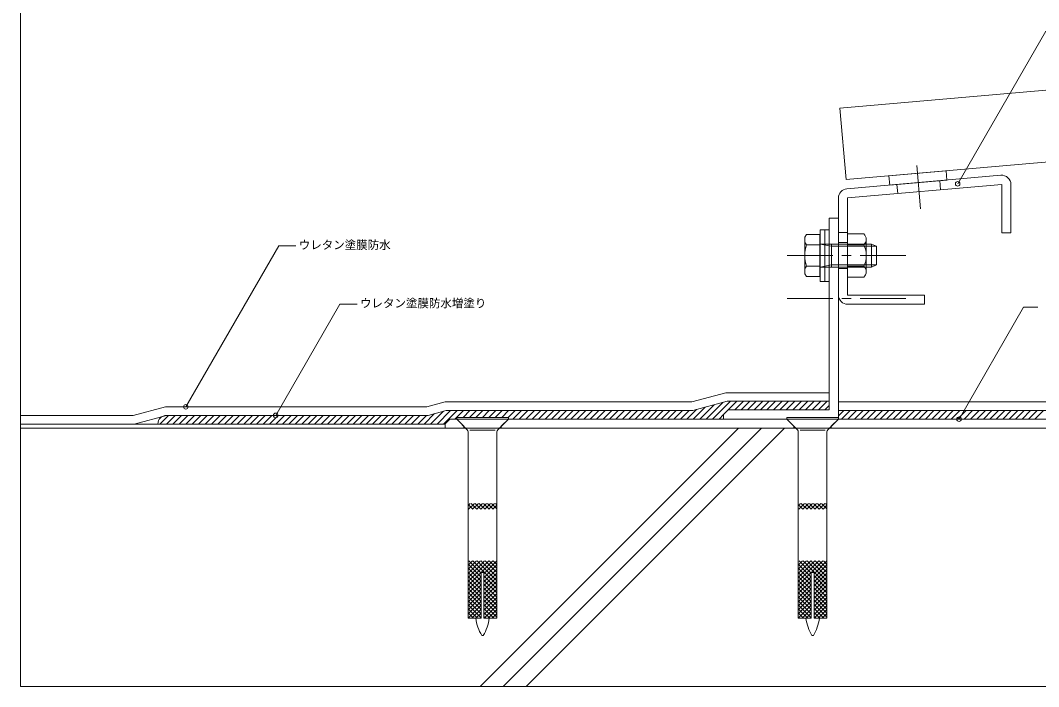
# Model space of a CAD drawing. Units: millimetres, scale not verified. Extents: x -276 to 276, y -191 to 191.
# Drawn here: x -276 to 78.7, y -191 to 41.1 of the extents above; entities that cross this region are included whole.
import ezdxf
from ezdxf.enums import TextEntityAlignment as Align

# ---------------------------------------------------------------- set-up
doc = ezdxf.new("R2010")
doc.units = ezdxf.units.MM
doc.header["$LTSCALE"] = 0.5
doc.linetypes.add('USER1', pattern=[19.05, 12.7, -6.35])
doc.linetypes.add('USER2', pattern=[50.8, 31.75, -6.35, 6.35, -6.35])
for name, color, linetype, lineweight in [('0-0_0', 7, 'Continuous', 18), ('0-1_WAKU', 7, 'Continuous', 18), ('0-3_KUTAI', 3, 'Continuous', 18), ('0-4_BOUSUI', 1, 'Continuous', 18), ('0-5_MOJI', 7, 'Continuous', 18), ('0-6_HATCH', 9, 'Continuous', 18), ('0-8_KANAMONO_SCREW', 4, 'Continuous', 18), ('0-9_kanamono2', 3, 'Continuous', 18), ('0-A_pv', 4, 'Continuous', 18), ('0-B_A060MIE', 8, 'Continuous', 18), ('0-C_ソーラーステイベース', 3, 'Continuous', 18), ('0-D_パネル', 6, 'Continuous', 18)]:
    doc.layers.add(name, color=color, linetype=linetype, lineweight=lineweight)
doc.styles.add('ＭＳ ゴシック', font='')
doc.styles.get('ＭＳ ゴシック').set_extended_font_data('MS Gothic')

msp = doc.modelspace()

# ---------------------------------------------------------------- linework, layer by layer
at = {"layer": '0-0_0', "linetype": 'USER2'}
msp.add_line((37.6166, -24.5315), (36.2918, -9.3894), dxfattribs=at)
at = {"layer": '0-1_WAKU'}
msp.add_lwpolyline([(-276, -191), (276, -191), (276, 191), (-276, 191)], close=True, dxfattribs=at)
at = {"layer": '0-3_KUTAI'}
msp.add_line((-276, -101), (276, -101), dxfattribs=at)
at = {"layer": '0-4_BOUSUI'}
msp.add_line((-276, -99.502), (-128, -99.502), dxfattribs=at)
for points in [[(5.8, -88.6), (-30.1899, -88.6), (-42.1325, -91.8), (-128.0376, -91.8), (-134.3894, -93.502), (-225.4969, -93.502), (-236.6931, -96.502), (-276, -96.502)], [(5.8, -91.6), (-29.795, -91.6), (-41.7375, -94.8), (-127.6426, -94.8), (-133.9945, -96.502), (-225.102, -96.502), (-236.2981, -99.502), (-276, -99.502)], [(5.8, -91.6), (-29.795, -91.6), (-41.7375, -94.8), (-127.6426, -94.8), (-133.9945, -96.502), (-225.102, -96.502)], [(276, -96.502), (236.6931, -96.502), (225.4969, -93.502), (134.3894, -93.502), (128.0376, -91.8), (9, -91.8)], [(9, -94.8), (127.6426, -94.8), (133.9945, -96.502), (225.102, -96.502)]]:
    msp.add_lwpolyline(points, dxfattribs=at)
msp.add_arc((-225.102, -99.502), 3, 90, 180, dxfattribs=at)
at = {"layer": '0-5_MOJI'}
for p, q in [((50.527, -15.8107), (81.1962, 37.3099)), ((-218.3595, -93.502), (-186.0054, -37.463)), ((-180.0054, -37.463), (-186.0054, -37.463)), ((-187.0373, -96.502), (-164.6832, -57.7835)), ((-158.6832, -57.7835), (-164.6832, -57.7835)), ((50.9871, -97.8), (73.4802, -58.8408)), ((73.4802, -58.8408), (78.4802, -58.8408))]:
    msp.add_line(p, q, dxfattribs=at)
for centre in [(50.527, -15.8107), (-218.3595, -93.502), (-187.0373, -96.502), (50.9871, -97.8)]:
    msp.add_circle(centre, 0.8, dxfattribs=at)
at = {"layer": '0-6_HATCH', "linetype": 'USER2'}
for p, q in [((32.4257, -40.8), (-9.2743, -40.8)), ((32.4257, -55.8), (-9.2743, -55.8))]:
    msp.add_line(p, q, dxfattribs=at)
at = {"layer": '0-6_HATCH'}
for p, q in [((-37.0739, -97.8), (-31.2688, -91.9949)), ((-34.8288, -97.8), (-28.6288, -91.6)), ((-29.3837, -94.6), (-26.3837, -91.6)), ((-27.1387, -94.6), (-24.1387, -91.6)), ((-24.8936, -94.6), (-21.8936, -91.6)), ((-22.6486, -94.6), (-19.6486, -91.6)), ((-20.4035, -94.6), (-17.4035, -91.6)), ((-18.1584, -94.6), (-15.1584, -91.6)), ((-15.9134, -94.6), (-12.9134, -91.6)), ((-13.6683, -94.6), (-10.6683, -91.6)), ((-11.4232, -94.6), (-8.4232, -91.6)), ((-9.1782, -94.6), (-6.1782, -91.6)), ((-6.9331, -94.6), (-3.9331, -91.6)), ((-4.688, -94.6), (-1.688, -91.6)), ((-2.443, -94.6), (0.557, -91.6)), ((-0.1979, -94.6), (2.8021, -91.6)), ((2.0472, -94.6), (5.0471, -91.6)), ((-133.0685, -99.502), (-128.6315, -95.065)), ((-130.8235, -99.502), (-126.1215, -94.8)), ((-128.5784, -99.502), (-123.8764, -94.8)), ((-124.6314, -97.8), (-121.6314, -94.8)), ((-121.7863, -97.2), (-119.3863, -94.8)), ((-119.5412, -97.2), (-117.1412, -94.8)), ((-117.2962, -97.2), (-114.8962, -94.8)), ((-115.0511, -97.2), (-112.6511, -94.8)), ((-112.8061, -97.2), (-110.4061, -94.8)), ((-110.561, -97.2), (-108.161, -94.8)), ((-108.3159, -97.2), (-105.9159, -94.8)), ((-106.0709, -97.2), (-103.6709, -94.8)), ((-104.4258, -97.8), (-101.4258, -94.8)), ((-102.1807, -97.8), (-99.1807, -94.8)), ((-99.9357, -97.8), (-96.9357, -94.8)), ((-97.6906, -97.8), (-94.6906, -94.8)), ((-95.4455, -97.8), (-92.4455, -94.8)), ((-93.2005, -97.8), (-90.2005, -94.8)), ((-90.9554, -97.8), (-87.9554, -94.8)), ((-88.7103, -97.8), (-85.7103, -94.8)), ((-86.4653, -97.8), (-83.4653, -94.8)), ((-84.2202, -97.8), (-81.2202, -94.8)), ((-81.9752, -97.8), (-78.9752, -94.8)), ((-79.7301, -97.8), (-76.7301, -94.8)), ((-77.485, -97.8), (-74.485, -94.8)), ((-75.24, -97.8), (-72.24, -94.8)), ((-72.9949, -97.8), (-69.9949, -94.8)), ((-70.7498, -97.8), (-67.7498, -94.8)), ((-68.5048, -97.8), (-65.5048, -94.8)), ((-66.2597, -97.8), (-63.2597, -94.8)), ((-64.0146, -97.8), (-61.0146, -94.8)), ((-61.7696, -97.8), (-58.7696, -94.8)), ((-59.5245, -97.8), (-56.5245, -94.8)), ((-57.2795, -97.8), (-54.2795, -94.8)), ((-55.0344, -97.8), (-52.0344, -94.8)), ((-52.7893, -97.8), (-49.7893, -94.8)), ((-50.5443, -97.8), (-47.5443, -94.8)), ((-48.2992, -97.8), (-45.2992, -94.8)), ((-46.0541, -97.8), (-43.0541, -94.8)), ((-43.8091, -97.8), (-40.4692, -94.4602)), ((-41.564, -97.8), (-37.4024, -93.6384)), ((-39.3189, -97.8), (-34.3356, -92.8167)), ((4.2922, -94.6), (5.8, -93.0922)), ((9, -96.6274), (10.8274, -94.8)), ((10.0725, -97.8), (13.0725, -94.8)), ((12.3175, -97.8), (15.3175, -94.8)), ((14.5626, -97.8), (17.5626, -94.8)), ((16.8077, -97.8), (19.8077, -94.8)), ((19.0527, -97.8), (22.0527, -94.8)), ((21.2978, -97.8), (24.2978, -94.8)), ((23.5429, -97.8), (26.5429, -94.8)), ((25.7879, -97.8), (28.7879, -94.8)), ((28.033, -97.8), (31.033, -94.8)), ((30.278, -97.8), (33.278, -94.8)), ((32.5231, -97.8), (35.5231, -94.8)), ((34.7682, -97.8), (37.7682, -94.8)), ((37.0132, -97.8), (40.0132, -94.8)), ((39.2583, -97.8), (42.2583, -94.8)), ((41.5034, -97.8), (44.5034, -94.8)), ((43.7484, -97.8), (46.7484, -94.8)), ((45.9935, -97.8), (48.9935, -94.8)), ((48.2386, -97.8), (51.2386, -94.8)), ((50.4836, -97.8), (53.4836, -94.8)), ((52.7287, -97.8), (55.7287, -94.8)), ((54.9738, -97.8), (57.9738, -94.8)), ((57.2188, -97.8), (60.2188, -94.8)), ((59.4639, -97.8), (62.4639, -94.8)), ((61.7089, -97.8), (64.7089, -94.8)), ((63.954, -97.8), (66.954, -94.8)), ((66.1991, -97.8), (69.1991, -94.8)), ((68.4441, -97.8), (71.4441, -94.8)), ((70.6892, -97.8), (73.6892, -94.8)), ((72.9343, -97.8), (75.9343, -94.8)), ((75.1793, -97.8), (78.1793, -94.8)), ((77.4244, -97.8), (80.4244, -94.8)), ((-227.3612, -99.502), (-224.3612, -96.502)), ((-225.1162, -99.502), (-222.1162, -96.502)), ((-222.8711, -99.502), (-219.8711, -96.502)), ((-220.626, -99.502), (-217.626, -96.502)), ((-218.381, -99.502), (-215.381, -96.502)), ((-216.1359, -99.502), (-213.1359, -96.502)), ((-213.8908, -99.502), (-210.8908, -96.502)), ((-211.6458, -99.502), (-208.6458, -96.502)), ((-209.4007, -99.502), (-206.4007, -96.502)), ((-207.1556, -99.502), (-204.1556, -96.502)), ((-204.9106, -99.502), (-201.9106, -96.502)), ((-202.6655, -99.502), (-199.6655, -96.502)), ((-200.4204, -99.502), (-197.4205, -96.502)), ((-198.1754, -99.502), (-195.1754, -96.502)), ((-195.9303, -99.502), (-192.9303, -96.502)), ((-193.6853, -99.502), (-190.6853, -96.502)), ((-191.4402, -99.502), (-188.4402, -96.502)), ((-189.1951, -99.502), (-186.1951, -96.502)), ((-186.9501, -99.502), (-183.9501, -96.502)), ((-184.705, -99.502), (-181.705, -96.502)), ((-182.4599, -99.502), (-179.4599, -96.502)), ((-180.2149, -99.502), (-177.2149, -96.502)), ((-177.9698, -99.502), (-174.9698, -96.502)), ((-175.7247, -99.502), (-172.7248, -96.502)), ((-173.4797, -99.502), (-170.4797, -96.502)), ((-171.2346, -99.502), (-168.2346, -96.502)), ((-168.9896, -99.502), (-165.9896, -96.502)), ((-166.7445, -99.502), (-163.7445, -96.502)), ((-164.4994, -99.502), (-161.4994, -96.502)), ((-162.2544, -99.502), (-159.2544, -96.502)), ((-160.0093, -99.502), (-157.0093, -96.502)), ((-157.7642, -99.502), (-154.7642, -96.502)), ((-155.5192, -99.502), (-152.5192, -96.502)), ((-153.2741, -99.502), (-150.2741, -96.502)), ((-151.029, -99.502), (-148.029, -96.502)), ((-148.784, -99.502), (-145.784, -96.502)), ((-146.5389, -99.502), (-143.5389, -96.502)), ((-144.2938, -99.502), (-141.2939, -96.502)), ((-142.0488, -99.502), (-139.0488, -96.502)), ((-139.8037, -99.502), (-136.8037, -96.502)), ((-137.5587, -99.502), (-134.5587, -96.502)), ((-135.3136, -99.502), (-131.6984, -95.8867)), ((-32.5837, -97.8), (-31, -96.2163)), ((-115.8135, -191), (-25.8155, -101.002)), ((-107.8135, -191), (-17.8155, -101.002)), ((-99.8135, -191), (-9.8155, -101.002))]:
    msp.add_line(p, q, dxfattribs=at)
at = {"layer": '0-8_KANAMONO_SCREW'}
for p, q in [((12.2, -33.2944), (17.8, -33.2944)), ((18.7, -35.1708), (18.7, -46.4292)), ((12.2, -37.0472), (17.8, -37.0472)), ((12.2, -44.5528), (17.8, -44.5528)), ((12.2, -48.3056), (17.8, -48.3056)), ((-124, -97.2), (-106, -97.2)), ((-124, -97.2), (-124, -97.8)), ((-120.2929, -101.5071), (-124, -97.8)), ((-124, -97.8), (-106, -97.8)), ((-109.7071, -101.5071), (-106, -97.8)), ((-106, -97.2), (-106, -97.8)), ((-9, -97.2), (9, -97.2)), ((-9, -97.2), (-9, -97.8)), ((-5.2929, -101.5071), (-9, -97.8)), ((-9, -97.8), (9, -97.8)), ((5.2929, -101.5071), (9, -97.8)), ((9, -97.2), (9, -97.8)), ((-120, -167.2), (-120, -102.2142)), ((-119.3796, -101.7), (-110.6204, -101.7)), ((-110, -102.2142), (-110, -167.2)), ((-5, -167.2), (-5, -102.2142)), ((-4.3796, -101.7), (4.3796, -101.7)), ((5, -102.2142), (5, -167.2)), ((-120, -127.9323), (-119.2677, -127.2)), ((-120, -127.5636), (-118.3636, -129.2)), ((-119.8535, -129.2), (-117.8535, -127.2)), ((-118.9494, -127.2), (-116.9494, -129.2)), ((-118.4393, -129.2), (-116.4393, -127.2)), ((-117.5352, -127.2), (-115.5352, -129.2)), ((-117.025, -129.2), (-115.025, -127.2)), ((-114.7067, -127.2), (-112.7067, -129.2)), ((-114.1966, -129.2), (-112.1966, -127.2)), ((-113.2925, -127.2), (-111.2925, -129.2)), ((-112.7824, -129.2), (-110.7824, -127.2)), ((-111.8783, -127.2), (-110, -129.0783)), ((-110.4641, -127.2), (-110, -127.6641)), ((-5, -127.9323), (-4.2677, -127.2)), ((-5, -127.5636), (-3.3636, -129.2)), ((-4.8535, -129.2), (-2.8535, -127.2)), ((-3.9494, -127.2), (-1.9494, -129.2)), ((-3.4393, -129.2), (-1.4393, -127.2)), ((-2.5352, -127.2), (-0.5352, -129.2)), ((-2.025, -129.2), (-0.025, -127.2)), ((0.2933, -127.2), (2.2933, -129.2)), ((0.8034, -129.2), (2.8034, -127.2)), ((1.7075, -127.2), (3.7075, -129.2)), ((2.2176, -129.2), (4.2176, -127.2)), ((3.1217, -127.2), (5, -129.0783)), ((4.5359, -127.2), (5, -127.6641)), ((-120, -128.9778), (-119.7778, -129.2)), ((-111.3682, -129.2), (-110, -127.8318)), ((-5, -128.9778), (-4.7778, -129.2)), ((3.6318, -129.2), (5, -127.8318)), ((-115.6693, -147.2), (-120, -151.5307)), ((-117.0835, -147.2), (-120, -150.1165)), ((-118.4978, -147.2), (-120, -148.7022)), ((-119.912, -147.2), (-120, -147.288)), ((-120, -148.3576), (-115.5, -152.8576)), ((-119.7434, -147.2), (-115.5, -151.4434)), ((-111.4267, -147.2), (-115, -150.7733)), ((-110.0125, -147.2), (-114.5, -151.6875)), ((-110, -148.6017), (-114.5, -153.1017)), ((-114.0865, -147.2), (-110, -151.2865)), ((-112.6723, -147.2), (-110, -149.8723)), ((-111.2581, -147.2), (-110, -148.4581)), ((-0.6693, -147.2), (-5, -151.5307)), ((-2.0835, -147.2), (-5, -150.1165)), ((-3.4978, -147.2), (-5, -148.7022)), ((-4.912, -147.2), (-5, -147.288)), ((-5, -148.3576), (-0.5, -152.8576)), ((-4.7434, -147.2), (-0.5, -151.4434)), ((3.5733, -147.2), (0, -150.7733)), ((4.9875, -147.2), (0.5, -151.6875)), ((5, -148.6017), (0.5, -153.1017)), ((0.9135, -147.2), (5, -151.2865)), ((2.3277, -147.2), (5, -149.8723)), ((3.7419, -147.2), (5, -148.4581)), ((-120, -149.7718), (-115.5, -154.2718)), ((-120, -151.186), (-115.5, -155.686)), ((-115.5, -151.2733), (-120, -155.7733)), ((-115.5, -151.2), (-115.5, -167.2)), ((-115.5, -151.2), (-114.5, -151.2)), ((-115, -150.7733), (-115.4267, -151.2)), ((-110, -150.0159), (-114.5, -154.5159)), ((-114.5, -151.2), (-114.5, -167.2)), ((-110, -151.4302), (-114.5, -155.9302)), ((-114.5, -152.4434), (-110, -156.9434)), ((-5, -149.7718), (-0.5, -154.2718)), ((-5, -151.186), (-0.5, -155.686)), ((-0.5, -151.2733), (-5, -155.7733)), ((-0.5, -151.2), (-0.5, -167.2)), ((-0.5, -151.2), (0.5, -151.2)), ((0, -150.7733), (-0.4267, -151.2)), ((5, -150.0159), (0.5, -154.5159)), ((0.5, -151.2), (0.5, -167.2)), ((5, -151.4302), (0.5, -155.9302)), ((0.5, -152.4434), (5, -156.9434)), ((-120, -152.6002), (-115.5, -157.1002)), ((-115.5, -152.6875), (-120, -157.1875)), ((-120, -154.0144), (-115.5, -158.5144)), ((-115.5, -154.1017), (-120, -158.6017)), ((-120, -155.4286), (-115.5, -159.9286)), ((-115.5, -155.5159), (-120, -160.0159)), ((-110, -152.8444), (-114.5, -157.3444)), ((-114.5, -153.8576), (-110, -158.3576)), ((-110, -154.2586), (-114.5, -158.7586)), ((-114.5, -155.2718), (-110, -159.7718)), ((-110, -155.6728), (-114.5, -160.1728)), ((-5, -152.6002), (-0.5, -157.1002)), ((-0.5, -152.6875), (-5, -157.1875)), ((-5, -154.0144), (-0.5, -158.5144)), ((-0.5, -154.1017), (-5, -158.6017)), ((-5, -155.4286), (-0.5, -159.9286)), ((-0.5, -155.5159), (-5, -160.0159)), ((5, -152.8444), (0.5, -157.3444)), ((0.5, -153.8576), (5, -158.3576)), ((5, -154.2586), (0.5, -158.7586)), ((0.5, -155.2718), (5, -159.7718)), ((5, -155.6728), (0.5, -160.1728)), ((-120, -156.8429), (-115.5, -161.3429)), ((-115.5, -156.9302), (-120, -161.4302)), ((-120, -158.2571), (-115.5, -162.7571)), ((-115.5, -158.3444), (-120, -162.8444)), ((-114.5, -156.686), (-110, -161.186)), ((-110, -157.087), (-114.5, -161.587)), ((-114.5, -158.1002), (-110, -162.6002)), ((-110, -158.5012), (-114.5, -163.0012)), ((-114.5, -159.5144), (-110, -164.0144)), ((-5, -156.8429), (-0.5, -161.3429)), ((-0.5, -156.9302), (-5, -161.4302)), ((-5, -158.2571), (-0.5, -162.7571)), ((-0.5, -158.3444), (-5, -162.8444)), ((0.5, -156.686), (5, -161.186)), ((5, -157.087), (0.5, -161.587)), ((0.5, -158.1002), (5, -162.6002)), ((5, -158.5012), (0.5, -163.0012)), ((0.5, -159.5144), (5, -164.0144)), ((-120, -159.6713), (-115.5, -164.1713)), ((-115.5, -159.7586), (-120, -164.2586)), ((-120, -161.0855), (-115.5, -165.5855)), ((-115.5, -161.1728), (-120, -165.6728)), ((-120, -162.4997), (-115.5, -166.9997)), ((-115.5, -162.587), (-120, -167.087)), ((-110, -159.9154), (-114.5, -164.4154)), ((-114.5, -160.9286), (-110, -165.4286)), ((-110, -161.3297), (-114.5, -165.8297)), ((-114.5, -162.3429), (-110, -166.8429)), ((-110, -162.7439), (-114.4561, -167.2)), ((-5, -159.6713), (-0.5, -164.1713)), ((-0.5, -159.7586), (-5, -164.2586)), ((-5, -161.0855), (-0.5, -165.5855)), ((-0.5, -161.1728), (-5, -165.6728)), ((-5, -162.4997), (-0.5, -166.9997)), ((-0.5, -162.587), (-5, -167.087)), ((5, -159.9154), (0.5, -164.4154)), ((0.5, -160.9286), (5, -165.4286)), ((5, -161.3297), (0.5, -165.8297)), ((0.5, -162.3429), (5, -166.8429)), ((5, -162.7439), (0.5439, -167.2)), ((-120, -163.9139), (-116.7139, -167.2)), ((-120, -165.3281), (-118.1281, -167.2)), ((-115.5, -164.0012), (-118.6988, -167.2)), ((-115.5, -165.4154), (-117.2846, -167.2)), ((-114.5, -163.7571), (-111.0571, -167.2)), ((-114.5, -165.1713), (-112.4713, -167.2)), ((-114.5, -166.5855), (-113.8855, -167.2)), ((-110, -164.1581), (-113.0419, -167.2)), ((-110, -165.5723), (-111.6277, -167.2)), ((-5, -163.9139), (-1.7139, -167.2)), ((-5, -165.3281), (-3.1281, -167.2)), ((-0.5, -164.0012), (-3.6988, -167.2)), ((-0.5, -165.4154), (-2.2846, -167.2)), ((0.5, -163.7571), (3.9429, -167.2)), ((0.5, -165.1713), (2.5287, -167.2)), ((0.5, -166.5855), (1.1145, -167.2)), ((5, -164.1581), (1.9581, -167.2)), ((5, -165.5723), (3.3723, -167.2)), ((-120, -166.7423), (-119.5423, -167.2)), ((-115.5, -167.2), (-120, -167.2)), ((-115.5, -166.8297), (-115.8703, -167.2)), ((-110, -167.2), (-114.5, -167.2)), ((-110, -166.9865), (-110.2135, -167.2)), ((-5, -166.7423), (-4.5423, -167.2)), ((-0.5, -167.2), (-5, -167.2)), ((-0.5, -166.8297), (-0.8703, -167.2)), ((5, -167.2), (0.5, -167.2)), ((5, -166.9865), (4.7865, -167.2))]:
    msp.add_line(p, q, dxfattribs=at)
for points in [[(-116.121, -127.2), (-115, -128.321), (-114.121, -129.2)], [(-115.6108, -129.2), (-115, -128.5892), (-113.6108, -127.2)], [(-1.121, -127.2), (0, -128.321), (0.879, -129.2)], [(-0.6108, -129.2), (0, -128.5892), (1.3892, -127.2)], [(-112.8409, -147.2), (-115, -149.3591), (-120, -154.3591)], [(-114.2551, -147.2), (-115, -147.9449), (-120, -152.9449)], [(-118.3291, -147.2), (-115, -150.5291), (-110, -155.5291)], [(-116.9149, -147.2), (-115, -149.1149), (-110, -154.1149)], [(-115.5007, -147.2), (-115, -147.7007), (-110, -152.7007)], [(2.1591, -147.2), (0, -149.3591), (-5, -154.3591)], [(0.7449, -147.2), (0, -147.9449), (-5, -152.9449)], [(-3.3291, -147.2), (0, -150.5291), (5, -155.5291)], [(-1.9149, -147.2), (0, -149.1149), (5, -154.1149)], [(-0.5007, -147.2), (0, -147.7007), (5, -152.7007)], [(-114.75, -173.2), (-115, -173.2), (-115.25, -173.2)], [(0.25, -173.2), (0, -173.2), (-0.25, -173.2)]]:
    msp.add_lwpolyline(points, dxfattribs=at)
for centre, radius, start, end in [((16.294, -35.1708), 2.406, 308.75107, 51.24893), ((10.4259, -40.8), 8.2741, 333.02777, 26.97223), ((16.294, -46.4292), 2.406, 308.75107, 51.24893), ((-121, -102.2142), 1, 0, 45), ((-109, -102.2142), 1, 135, 180), ((-6, -102.2142), 1, 0, 45), ((6, -102.2142), 1, 135, 180), ((-101.5, -165.0185), 16, 187.83645, 210.75352), ((-128.5, -165.0185), 16, 329.24648, 352.16355), ((13.5, -165.0185), 16, 187.83645, 210.75352), ((-13.5, -165.0185), 16, 329.24648, 352.16355)]:
    msp.add_arc(centre, radius, start, end, dxfattribs=at)
at = {"layer": '0-9_kanamono2'}
for points in [[(-124, -97.8), (-121.5, -100.3), (-121.5, -101)], [(-106, -97.8), (-108.5, -100.3), (-108.5, -101)], [(-9, -97.8), (-6.5, -100.3), (-6.5, -101)], [(9, -97.8), (6.5, -100.3), (6.5, -101)]]:
    msp.add_lwpolyline(points, dxfattribs=at)
at = {"layer": '0-A_pv'}
for p, q in [((11.9211, -17.5444), (65.5839, -12.8496)), ((9, -54.6), (9, -20.7323)), ((12.2, -32.8), (9, -32.8))]:
    msp.add_line(p, q, dxfattribs=at)
at = {"layer": '0-A_pv', "linetype": 'USER1'}
for p, q in [((29.6222, -19.208), (29.3433, -16.0202)), ((44.5651, -17.9007), (44.2862, -14.7129)), ((9, -36.3), (12.2, -36.3)), ((9, -45.3), (12.2, -45.3))]:
    msp.add_line(p, q, dxfattribs=at)
at = {"layer": '0-A_pv'}
for points in [[(26.8528, -16.2381), (46.7767, -14.495), (46.4989, -11.307), (26.5751, -13.0502)], [(4.2, -31.8), (4.2, -49.8), (2.6, -49.8), (2.6, -31.8)], [(5.8, -49.8), (5.8, -31.8), (4.2, -31.8), (4.2, -49.8)]]:
    msp.add_lwpolyline(points, close=True, dxfattribs=at)
for points in [[(69.0628, -16.0374), (69.0628, -32.8374), (65.8628, -32.8374), (65.8628, -16.0374), (12.2, -20.7323)], [(12.2, -20.7323), (12.2, -54.6), (39, -54.6), (39, -57.8), (12.2, -57.8)]]:
    msp.add_lwpolyline(points, dxfattribs=at)
for centre, start, end in [((65.8628, -16.0374), 0.00002, 95.00002), ((12.2, -20.7323), 94.99997, 179.99997), ((12.2, -54.6), 179.99997, 269.99997)]:
    msp.add_arc(centre, 3.2, start, end, dxfattribs=at)
at = {"layer": '0-B_A060MIE'}
for p, q in [((-2.7, -34.435), (-2.1315, -33.4503)), ((-2.7, -34.435), (-2.7, -47.165)), ((-2.1315, -33.4503), (2.45, -33.4503)), ((2.45, -33.4503), (2.45, -48.1497)), ((2.6, -34.985), (2.6, -46.615)), ((-2.1315, -37.1252), (2.45, -37.1252)), ((20.55, -36.8), (2.6, -36.8)), ((2.6, -36.8), (6.6, -37.567)), ((6.6, -36.8), (6.6, -44.8)), ((22.3, -37.567), (6.6, -37.567)), ((20.55, -36.8), (22.3, -37.567)), ((22.3, -37.567), (22.3, -44.033)), ((-2.1315, -44.4748), (2.45, -44.4748)), ((2.6, -44.8), (6.6, -44.033)), ((20.55, -44.8), (2.6, -44.8)), ((22.3, -44.033), (6.6, -44.033)), ((-2.7, -47.165), (-2.1315, -48.1497)), ((-2.1315, -48.1497), (2.45, -48.1497))]:
    msp.add_line(p, q, dxfattribs=at)
msp.add_lwpolyline([(20.55, -36.8), (20.55, -44.8), (22.3, -44.033)], dxfattribs=at)
for centre, radius, start, end in [((0.5536, -35.2877), 3.2536, 145.61575, 214.38425), ((2.45, -34.985), 0.15, 0, 90), ((9.4615, -40.8), 12.1615, 162.41205, 197.58795), ((0.5536, -46.3123), 3.2536, 145.61575, 214.38425), ((2.45, -46.615), 0.15, 270, 0)]:
    msp.add_arc(centre, radius, start, end, dxfattribs=at)
at = {"layer": '0-C_ソーラーステイベース'}
msp.add_lwpolyline([(9, -97.8), (9, -27.8), (5.8, -27.8), (5.8, -94.6), (-29.4, -94.6), (-31, -96.2), (-31, -97.8)], dxfattribs=at)
msp.add_lwpolyline([(-126.4, -97.8), (126.4, -97.8), (128, -99.4), (128, -101), (-128, -101), (-128, -99.4)], close=True, dxfattribs=at)
at = {"layer": '0-D_パネル'}
msp.add_lwpolyline([(274.081, 33.6125), (9.4603, 10.5569), (11.6302, -14.3488), (274.081, 8.5178)], dxfattribs=at)

# ---------------------------------------------------------------- texts
at = {"layer": '0-5_MOJI', "style": 'ＭＳ ゴシック'}
for s, p in [('ウレタン塗膜防水', (-179.0054, -39.463)), ('ウレタン塗膜防水増塗り', (-157.6832, -59.7835))]:
    msp.add_text(s, height=2.933, dxfattribs=at).set_placement(p, align=Align.BOTTOM_LEFT)

doc.saveas('drawing.dxf')
